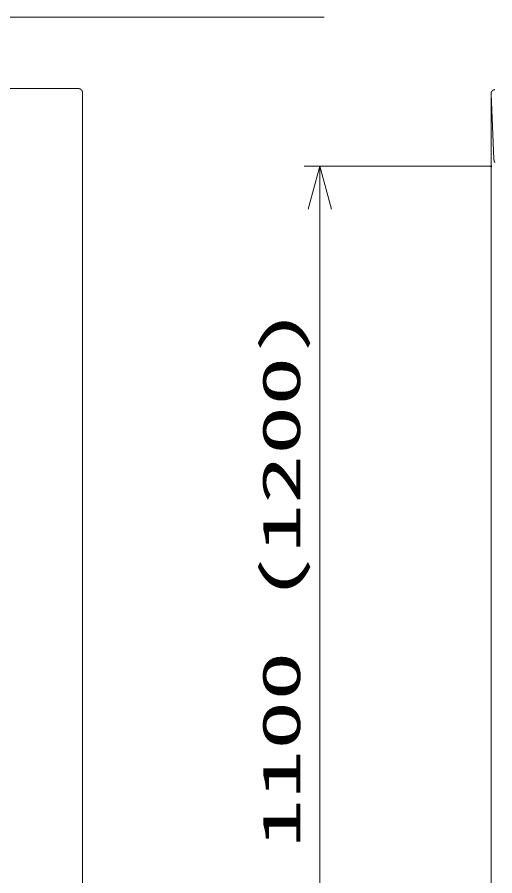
# Model space of a CAD drawing. Units: millimetres on the paper, scale 1:20. Extents: x -305 to 305, y -152 to 152.
# Drawn here: x -43.2 to -12.6, y 28.2 to 83.4 of the extents above; entities that cross this region are included whole.
import ezdxf
from ezdxf.enums import TextEntityAlignment as Align

# ---------------------------------------------------------------- set-up
doc = ezdxf.new("R2010")
doc.units = ezdxf.units.MM
doc.layers.add('0-1_0', color=7, linetype='Continuous', lineweight=9)
doc.layers.add('0-6_S1', color=7, linetype='Continuous', lineweight=9)
doc.styles.add('ＭＳ ゴシック', font='')
doc.styles.get('ＭＳ ゴシック').set_extended_font_data('MS Gothic')

# ---------------------------------------------------------------- blocks, each defined once
blk = doc.blocks.new('_OPEN30')
at = {"layer": '0-1_0'}
blk.add_line((0, 0), (-1, 0), dxfattribs=at)
blk.add_lwpolyline([(-1, 0.2679), (0, 0), (-1, -0.2679)], dxfattribs=at)

msp = doc.modelspace()

# ---------------------------------------------------------------- linework, layer by layer
at = {"layer": '0-6_S1'}
for p, q in [((-39.29, 78.771), (-77.989, 78.771)), ((-39.038, 43.783), (-39.038, 78.521)), ((-12.791, 78.455), (-12.791, 43.783)), ((-12.791, 78.455), (-12.791, 43.783)), ((-12.609, 74.247), (-12.791, 78.445)), ((-12.791, 73.796), (-24.791, 73.796)), ((-23.791, 16.534), (-23.791, 71.026)), ((-39.038, 43.783), (-39.038, 9.033)), ((-12.791, 9.1), (-12.791, 43.783)), ((-12.791, 9.1), (-12.791, 43.783))]:
    msp.add_line(p, q, dxfattribs=at)
for points in [[(-23.507, 83.361), (-57.477, 83.361), (-59.41, 74.756)], [(-39.205, 78.756), (-39.208, 78.758), (-39.212, 78.759), (-39.216, 78.76), (-39.22, 78.761), (-39.223, 78.762), (-39.227, 78.763), (-39.231, 78.764), (-39.235, 78.765), (-39.239, 78.766), (-39.243, 78.767), (-39.246, 78.767), (-39.25, 78.768), (-39.254, 78.769), (-39.258, 78.769), (-39.262, 78.769), (-39.266, 78.77), (-39.27, 78.77), (-39.274, 78.77), (-39.278, 78.771), (-39.282, 78.771), (-39.286, 78.771), (-39.29, 78.771), (-39.29, 78.771)], [(-39.084, 78.665), (-39.086, 78.668), (-39.089, 78.671), (-39.091, 78.675), (-39.094, 78.678), (-39.096, 78.681), (-39.099, 78.684), (-39.101, 78.687), (-39.104, 78.69), (-39.107, 78.692), (-39.109, 78.695), (-39.112, 78.698), (-39.115, 78.701), (-39.118, 78.704), (-39.121, 78.706), (-39.124, 78.709), (-39.127, 78.711), (-39.13, 78.714), (-39.133, 78.716), (-39.136, 78.719), (-39.139, 78.721), (-39.142, 78.723), (-39.145, 78.726), (-39.149, 78.728), (-39.152, 78.73), (-39.155, 78.732), (-39.159, 78.734), (-39.162, 78.736), (-39.165, 78.738), (-39.169, 78.74), (-39.172, 78.742), (-39.176, 78.744), (-39.179, 78.746), (-39.183, 78.747), (-39.186, 78.749), (-39.19, 78.751), (-39.194, 78.752), (-39.197, 78.754), (-39.201, 78.755), (-39.205, 78.756)], [(-39.038, 78.521), (-39.038, 78.525), (-39.038, 78.529), (-39.039, 78.533), (-39.039, 78.537), (-39.039, 78.541), (-39.039, 78.545), (-39.04, 78.549), (-39.04, 78.553), (-39.041, 78.557), (-39.041, 78.56), (-39.042, 78.564), (-39.043, 78.568), (-39.044, 78.572), (-39.044, 78.576), (-39.045, 78.58), (-39.046, 78.584), (-39.047, 78.587), (-39.048, 78.591), (-39.049, 78.595), (-39.051, 78.599), (-39.052, 78.602), (-39.053, 78.606), (-39.055, 78.61), (-39.056, 78.613), (-39.057, 78.617), (-39.059, 78.621), (-39.061, 78.624), (-39.062, 78.628), (-39.064, 78.631), (-39.066, 78.635), (-39.068, 78.638), (-39.069, 78.642), (-39.071, 78.645), (-39.073, 78.649), (-39.075, 78.652), (-39.078, 78.655), (-39.08, 78.659), (-39.082, 78.662), (-39.084, 78.665)], [(-12.779, 78.53), (-12.78, 78.526), (-12.781, 78.522), (-12.782, 78.518), (-12.783, 78.515), (-12.784, 78.511), (-12.785, 78.507), (-12.786, 78.503), (-12.786, 78.499), (-12.787, 78.496), (-12.788, 78.492), (-12.788, 78.488), (-12.789, 78.484), (-12.789, 78.48), (-12.79, 78.476), (-12.79, 78.472), (-12.79, 78.468), (-12.791, 78.465), (-12.791, 78.461), (-12.791, 78.457), (-12.791, 78.453), (-12.791, 78.449), (-12.791, 78.445), (-12.791, 78.445)], [(-12.779, 78.53), (-12.78, 78.526), (-12.781, 78.522), (-12.782, 78.518), (-12.783, 78.515), (-12.784, 78.511), (-12.785, 78.507), (-12.786, 78.503), (-12.786, 78.499), (-12.787, 78.496), (-12.788, 78.492), (-12.788, 78.488), (-12.789, 78.484), (-12.789, 78.48), (-12.79, 78.476), (-12.79, 78.472), (-12.79, 78.468), (-12.791, 78.465), (-12.791, 78.461), (-12.791, 78.457), (-12.791, 78.453), (-12.791, 78.449), (-12.791, 78.445), (-12.791, 78.445)], [(-12.693, 78.653), (-12.696, 78.65), (-12.699, 78.648), (-12.702, 78.645), (-12.705, 78.643), (-12.708, 78.64), (-12.711, 78.638), (-12.713, 78.635), (-12.716, 78.632), (-12.719, 78.629), (-12.722, 78.627), (-12.724, 78.624), (-12.727, 78.621), (-12.73, 78.618), (-12.732, 78.615), (-12.735, 78.612), (-12.737, 78.609), (-12.739, 78.606), (-12.742, 78.603), (-12.744, 78.599), (-12.746, 78.596), (-12.748, 78.593), (-12.75, 78.59), (-12.753, 78.586), (-12.755, 78.583), (-12.757, 78.58), (-12.758, 78.576), (-12.76, 78.573), (-12.762, 78.569), (-12.764, 78.566), (-12.766, 78.562), (-12.767, 78.559), (-12.769, 78.555), (-12.77, 78.552), (-12.772, 78.548), (-12.773, 78.544), (-12.775, 78.541), (-12.776, 78.537), (-12.777, 78.533), (-12.779, 78.53)], [(-12.693, 78.653), (-12.696, 78.65), (-12.699, 78.648), (-12.702, 78.645), (-12.705, 78.643), (-12.708, 78.64), (-12.711, 78.638), (-12.713, 78.635), (-12.716, 78.632), (-12.719, 78.629), (-12.722, 78.627), (-12.724, 78.624), (-12.727, 78.621), (-12.73, 78.618), (-12.732, 78.615), (-12.735, 78.612), (-12.737, 78.609), (-12.739, 78.606), (-12.742, 78.603), (-12.744, 78.599), (-12.746, 78.596), (-12.748, 78.593), (-12.75, 78.59), (-12.753, 78.586), (-12.755, 78.583), (-12.757, 78.58), (-12.758, 78.576), (-12.76, 78.573), (-12.762, 78.569), (-12.764, 78.566), (-12.766, 78.562), (-12.767, 78.559), (-12.769, 78.555), (-12.77, 78.552), (-12.772, 78.548), (-12.773, 78.544), (-12.775, 78.541), (-12.776, 78.537), (-12.777, 78.533), (-12.779, 78.53)], [(-12.552, 78.705), (-12.556, 78.705), (-12.56, 78.704), (-12.564, 78.704), (-12.568, 78.704), (-12.572, 78.703), (-12.576, 78.703), (-12.579, 78.702), (-12.583, 78.701), (-12.587, 78.701), (-12.591, 78.7), (-12.595, 78.699), (-12.599, 78.698), (-12.602, 78.697), (-12.606, 78.696), (-12.61, 78.695), (-12.614, 78.694), (-12.617, 78.693), (-12.621, 78.692), (-12.625, 78.69), (-12.628, 78.689), (-12.632, 78.688), (-12.636, 78.686), (-12.639, 78.685), (-12.643, 78.683), (-12.646, 78.681), (-12.65, 78.68), (-12.653, 78.678), (-12.657, 78.676), (-12.66, 78.674), (-12.664, 78.672), (-12.667, 78.67), (-12.67, 78.668), (-12.674, 78.666), (-12.677, 78.664), (-12.68, 78.662), (-12.683, 78.66), (-12.687, 78.658), (-12.69, 78.655), (-12.693, 78.653)], [(-12.552, 78.705), (-12.556, 78.705), (-12.56, 78.704), (-12.564, 78.704), (-12.568, 78.704), (-12.572, 78.703), (-12.576, 78.703), (-12.579, 78.702), (-12.583, 78.701), (-12.587, 78.701), (-12.591, 78.7), (-12.595, 78.699), (-12.599, 78.698), (-12.602, 78.697), (-12.606, 78.696), (-12.61, 78.695), (-12.614, 78.694), (-12.617, 78.693), (-12.621, 78.692), (-12.625, 78.69), (-12.628, 78.689), (-12.632, 78.688), (-12.636, 78.686), (-12.639, 78.685), (-12.643, 78.683), (-12.646, 78.681), (-12.65, 78.68), (-12.653, 78.678), (-12.657, 78.676), (-12.66, 78.674), (-12.664, 78.672), (-12.667, 78.67), (-12.67, 78.668), (-12.674, 78.666), (-12.677, 78.664), (-12.68, 78.662), (-12.683, 78.66), (-12.687, 78.658), (-12.69, 78.655), (-12.693, 78.653)], [(-12.609, 74.247), (-12.609, 74.239), (-12.608, 74.231), (-12.608, 74.224), (-12.607, 74.216), (-12.606, 74.208), (-12.606, 74.2), (-12.605, 74.193), (-12.603, 74.185), (-12.602, 74.177), (-12.601, 74.169), (-12.599, 74.162), (-12.598, 74.154), (-12.596, 74.147), (-12.594, 74.139), (-12.593, 74.131), (-12.591, 74.124), (-12.588, 74.116), (-12.586, 74.109), (-12.584, 74.101), (-12.581, 74.094), (-12.579, 74.087), (-12.576, 74.079), (-12.574, 74.072), (-12.571, 74.065), (-12.568, 74.057), (-12.565, 74.05), (-12.562, 74.043), (-12.558, 74.036), (-12.555, 74.029), (-12.551, 74.022)], [(-12.825, 73.775), (-12.825, 73.775), (-12.825, 73.776), (-12.825, 73.777), (-12.825, 73.777), (-12.825, 73.778), (-12.824, 73.778), (-12.824, 73.779), (-12.824, 73.779), (-12.824, 73.78), (-12.824, 73.78), (-12.824, 73.781), (-12.824, 73.781), (-12.824, 73.782), (-12.824, 73.782), (-12.824, 73.783), (-12.823, 73.783), (-12.823, 73.783), (-12.823, 73.784), (-12.823, 73.784), (-12.823, 73.785), (-12.823, 73.785), (-12.822, 73.786), (-12.822, 73.786), (-12.822, 73.787), (-12.822, 73.787), (-12.821, 73.788), (-12.821, 73.788), (-12.821, 73.789), (-12.821, 73.789), (-12.82, 73.789), (-12.82, 73.79), (-12.82, 73.79), (-12.82, 73.791), (-12.819, 73.791), (-12.819, 73.792), (-12.819, 73.792), (-12.818, 73.792), (-12.818, 73.793), (-12.818, 73.793)], [(-12.822, 73.764), (-12.822, 73.765), (-12.823, 73.765), (-12.823, 73.766), (-12.823, 73.766), (-12.823, 73.767), (-12.823, 73.767), (-12.824, 73.768), (-12.824, 73.768), (-12.824, 73.769), (-12.824, 73.769), (-12.824, 73.77), (-12.824, 73.77), (-12.824, 73.771), (-12.824, 73.771), (-12.824, 73.772), (-12.824, 73.772), (-12.825, 73.772), (-12.825, 73.773), (-12.825, 73.773), (-12.825, 73.774), (-12.825, 73.774), (-12.825, 73.775)], [(-12.809, 73.75), (-12.81, 73.751), (-12.81, 73.751), (-12.81, 73.751), (-12.811, 73.751), (-12.811, 73.752), (-12.812, 73.752), (-12.812, 73.752), (-12.813, 73.753), (-12.813, 73.753), (-12.813, 73.753), (-12.814, 73.754), (-12.814, 73.754), (-12.814, 73.754), (-12.815, 73.754), (-12.815, 73.755), (-12.816, 73.755), (-12.816, 73.756), (-12.816, 73.756), (-12.817, 73.756), (-12.817, 73.757), (-12.817, 73.757), (-12.818, 73.757), (-12.818, 73.758), (-12.818, 73.758), (-12.819, 73.758), (-12.819, 73.759), (-12.819, 73.759), (-12.819, 73.76), (-12.82, 73.76), (-12.82, 73.76), (-12.82, 73.761), (-12.821, 73.761), (-12.821, 73.762), (-12.821, 73.762), (-12.821, 73.763), (-12.822, 73.763), (-12.822, 73.763), (-12.822, 73.764), (-12.822, 73.764)], [(-12.818, 73.793), (-12.817, 73.794), (-12.817, 73.794), (-12.817, 73.794), (-12.816, 73.795), (-12.816, 73.795), (-12.816, 73.795), (-12.815, 73.796), (-12.815, 73.796), (-12.815, 73.796), (-12.814, 73.797), (-12.814, 73.797), (-12.813, 73.798), (-12.813, 73.798), (-12.813, 73.798), (-12.812, 73.798), (-12.812, 73.799), (-12.812, 73.799), (-12.811, 73.799), (-12.811, 73.8), (-12.81, 73.8), (-12.81, 73.8), (-12.809, 73.801), (-12.809, 73.801), (-12.809, 73.801), (-12.808, 73.801), (-12.808, 73.802), (-12.807, 73.802), (-12.807, 73.802), (-12.806, 73.802), (-12.806, 73.803), (-12.806, 73.803), (-12.805, 73.803), (-12.805, 73.803), (-12.804, 73.804), (-12.804, 73.804), (-12.803, 73.804), (-12.803, 73.804), (-12.802, 73.804), (-12.802, 73.805)], [(-12.791, 73.745), (-12.791, 73.745), (-12.792, 73.745), (-12.792, 73.745), (-12.793, 73.745), (-12.793, 73.745), (-12.794, 73.745), (-12.794, 73.745), (-12.795, 73.745), (-12.795, 73.745), (-12.796, 73.745), (-12.796, 73.745), (-12.797, 73.745), (-12.797, 73.745), (-12.798, 73.745), (-12.798, 73.746), (-12.799, 73.746), (-12.799, 73.746), (-12.8, 73.746), (-12.8, 73.746), (-12.801, 73.746), (-12.801, 73.746), (-12.802, 73.747), (-12.802, 73.747), (-12.803, 73.747), (-12.803, 73.747), (-12.804, 73.747), (-12.804, 73.748), (-12.804, 73.748), (-12.805, 73.748), (-12.805, 73.748), (-12.806, 73.748), (-12.806, 73.749), (-12.807, 73.749), (-12.807, 73.749), (-12.808, 73.749), (-12.808, 73.75), (-12.808, 73.75), (-12.809, 73.75), (-12.809, 73.75)], [(-12.802, 73.805), (-12.801, 73.805), (-12.801, 73.805), (-12.8, 73.805), (-12.8, 73.805), (-12.799, 73.805), (-12.799, 73.806), (-12.798, 73.806), (-12.798, 73.806), (-12.797, 73.806), (-12.797, 73.806), (-12.796, 73.806), (-12.796, 73.806), (-12.795, 73.806), (-12.795, 73.806), (-12.794, 73.807), (-12.794, 73.807), (-12.793, 73.807), (-12.793, 73.807), (-12.792, 73.807), (-12.792, 73.807), (-12.791, 73.807), (-12.791, 73.807), (-12.791, 73.807)], [(-12.791, 73.807), (-12.79, 73.807), (-12.79, 73.807), (-12.789, 73.807), (-12.789, 73.807), (-12.788, 73.807), (-12.788, 73.807), (-12.787, 73.807), (-12.787, 73.807), (-12.786, 73.806), (-12.786, 73.806), (-12.785, 73.806), (-12.785, 73.806), (-12.784, 73.806), (-12.784, 73.806), (-12.783, 73.806), (-12.783, 73.806), (-12.782, 73.806), (-12.782, 73.806), (-12.781, 73.805), (-12.781, 73.805), (-12.781, 73.805), (-12.78, 73.805), (-12.78, 73.805), (-12.779, 73.805), (-12.779, 73.804), (-12.778, 73.804), (-12.778, 73.804), (-12.777, 73.804), (-12.777, 73.804), (-12.776, 73.803), (-12.776, 73.803), (-12.775, 73.803), (-12.775, 73.803), (-12.775, 73.802), (-12.774, 73.802), (-12.774, 73.802), (-12.773, 73.802), (-12.773, 73.801), (-12.772, 73.801)], [(-12.78, 73.746), (-12.781, 73.746), (-12.781, 73.746), (-12.782, 73.746), (-12.782, 73.746), (-12.783, 73.746), (-12.783, 73.745), (-12.784, 73.745), (-12.784, 73.745), (-12.785, 73.745), (-12.785, 73.745), (-12.786, 73.745), (-12.786, 73.745), (-12.786, 73.745), (-12.787, 73.745), (-12.787, 73.745), (-12.788, 73.745), (-12.788, 73.745), (-12.789, 73.745), (-12.789, 73.745), (-12.79, 73.745), (-12.79, 73.745), (-12.791, 73.745)], [(-12.765, 73.757), (-12.765, 73.757), (-12.765, 73.756), (-12.766, 73.756), (-12.766, 73.756), (-12.766, 73.755), (-12.767, 73.755), (-12.767, 73.754), (-12.767, 73.754), (-12.768, 73.754), (-12.768, 73.753), (-12.768, 73.753), (-12.769, 73.753), (-12.769, 73.752), (-12.769, 73.752), (-12.77, 73.752), (-12.77, 73.751), (-12.771, 73.751), (-12.771, 73.751), (-12.771, 73.751), (-12.772, 73.75), (-12.772, 73.75), (-12.773, 73.75), (-12.773, 73.75), (-12.773, 73.749), (-12.774, 73.749), (-12.774, 73.749), (-12.775, 73.749), (-12.775, 73.748), (-12.776, 73.748), (-12.776, 73.748), (-12.777, 73.748), (-12.777, 73.747), (-12.777, 73.747), (-12.778, 73.747), (-12.778, 73.747), (-12.779, 73.747), (-12.779, 73.747), (-12.78, 73.746), (-12.78, 73.746)], [(-12.772, 73.801), (-12.772, 73.801), (-12.772, 73.801), (-12.771, 73.8), (-12.771, 73.8), (-12.77, 73.8), (-12.77, 73.799), (-12.77, 73.799), (-12.769, 73.799), (-12.769, 73.798), (-12.768, 73.798), (-12.768, 73.798), (-12.768, 73.797), (-12.767, 73.797), (-12.767, 73.797), (-12.767, 73.796), (-12.766, 73.796), (-12.766, 73.795), (-12.766, 73.795), (-12.765, 73.795), (-12.765, 73.794), (-12.765, 73.794), (-12.765, 73.793), (-12.764, 73.793), (-12.764, 73.793), (-12.764, 73.792), (-12.763, 73.792), (-12.763, 73.791), (-12.763, 73.791), (-12.763, 73.79), (-12.762, 73.79), (-12.762, 73.79), (-12.762, 73.789), (-12.762, 73.789), (-12.761, 73.788), (-12.761, 73.788), (-12.761, 73.787), (-12.761, 73.787), (-12.761, 73.786), (-12.761, 73.786)], [(-12.759, 73.775), (-12.759, 73.774), (-12.759, 73.774), (-12.759, 73.773), (-12.759, 73.773), (-12.759, 73.773), (-12.759, 73.772), (-12.759, 73.772), (-12.759, 73.771), (-12.759, 73.771), (-12.759, 73.77), (-12.759, 73.77), (-12.759, 73.769), (-12.759, 73.769), (-12.759, 73.768), (-12.76, 73.768), (-12.76, 73.767), (-12.76, 73.767), (-12.76, 73.766), (-12.76, 73.766), (-12.76, 73.765), (-12.76, 73.765), (-12.761, 73.764), (-12.761, 73.764), (-12.761, 73.763), (-12.761, 73.763), (-12.761, 73.763), (-12.762, 73.762), (-12.762, 73.762), (-12.762, 73.761), (-12.762, 73.761), (-12.762, 73.76), (-12.763, 73.76), (-12.763, 73.759), (-12.763, 73.759), (-12.764, 73.759), (-12.764, 73.758), (-12.764, 73.758), (-12.764, 73.757), (-12.765, 73.757)], [(-12.761, 73.786), (-12.76, 73.785), (-12.76, 73.785), (-12.76, 73.784), (-12.76, 73.784), (-12.76, 73.783), (-12.76, 73.783), (-12.76, 73.782), (-12.759, 73.782), (-12.759, 73.781), (-12.759, 73.781), (-12.759, 73.78), (-12.759, 73.78), (-12.759, 73.78), (-12.759, 73.779), (-12.759, 73.778), (-12.759, 73.778), (-12.759, 73.777), (-12.759, 73.777), (-12.759, 73.776), (-12.759, 73.776), (-12.759, 73.775), (-12.759, 73.775)]]:
    msp.add_lwpolyline(points, dxfattribs=at)

# ---------------------------------------------------------------- block references
at = {"layer": '0-6_S1', "xscale": 2.77, "yscale": 2.77, "rotation": 90}
msp.add_blockref('_OPEN30', (-23.791, 73.796), dxfattribs=at)

# ---------------------------------------------------------------- texts
at = {"layer": '0-6_S1', "style": 'ＭＳ ゴシック', "width": 1.9}
msp.add_text('1100 (1200)', height=2.444, rotation=90, dxfattribs=at).set_placement((-24.321, 29.967), align=Align.BOTTOM_LEFT)

doc.saveas('drawing.dxf')
